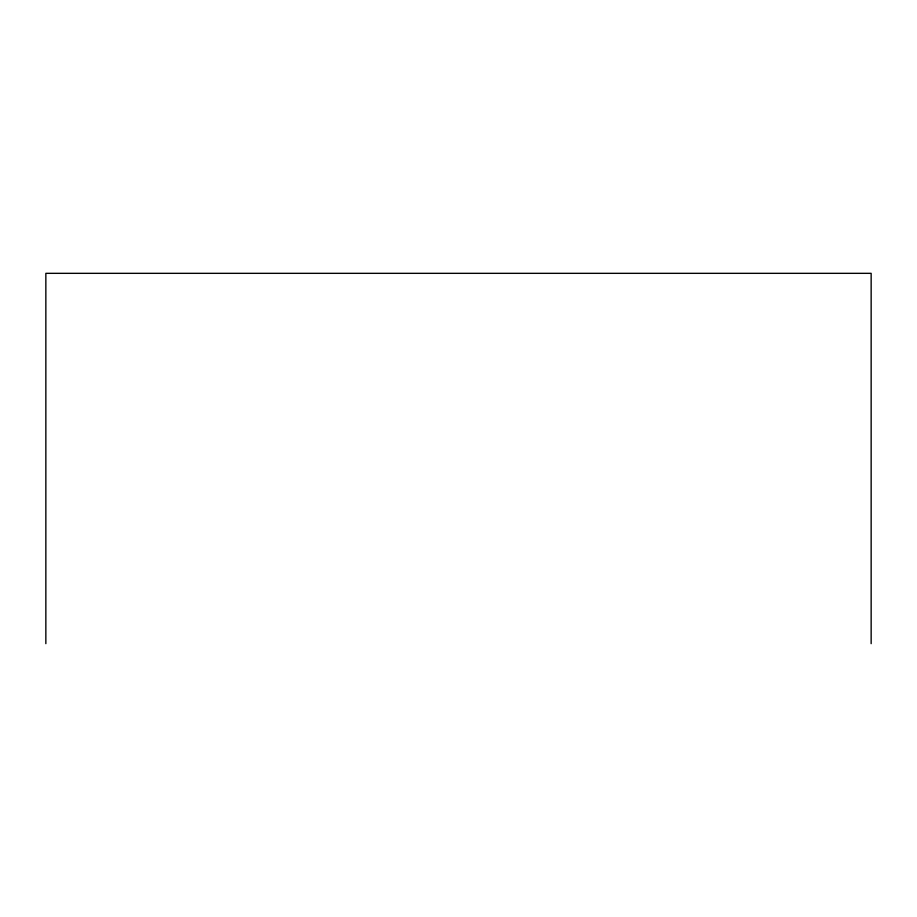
<?xml version="1.0" encoding="UTF-8"?>
<svg xmlns="http://www.w3.org/2000/svg" width="917" height="917" viewBox="0 0 917 917"><rect width="100%" height="100%" fill="white"/><g stroke="black" fill="none" stroke-linecap="round" stroke-linejoin="round"><path stroke-width="1.38" d="M871.15 643.665L871.15 273.335L45.85 273.335L45.85 643.665"/></g></svg>
